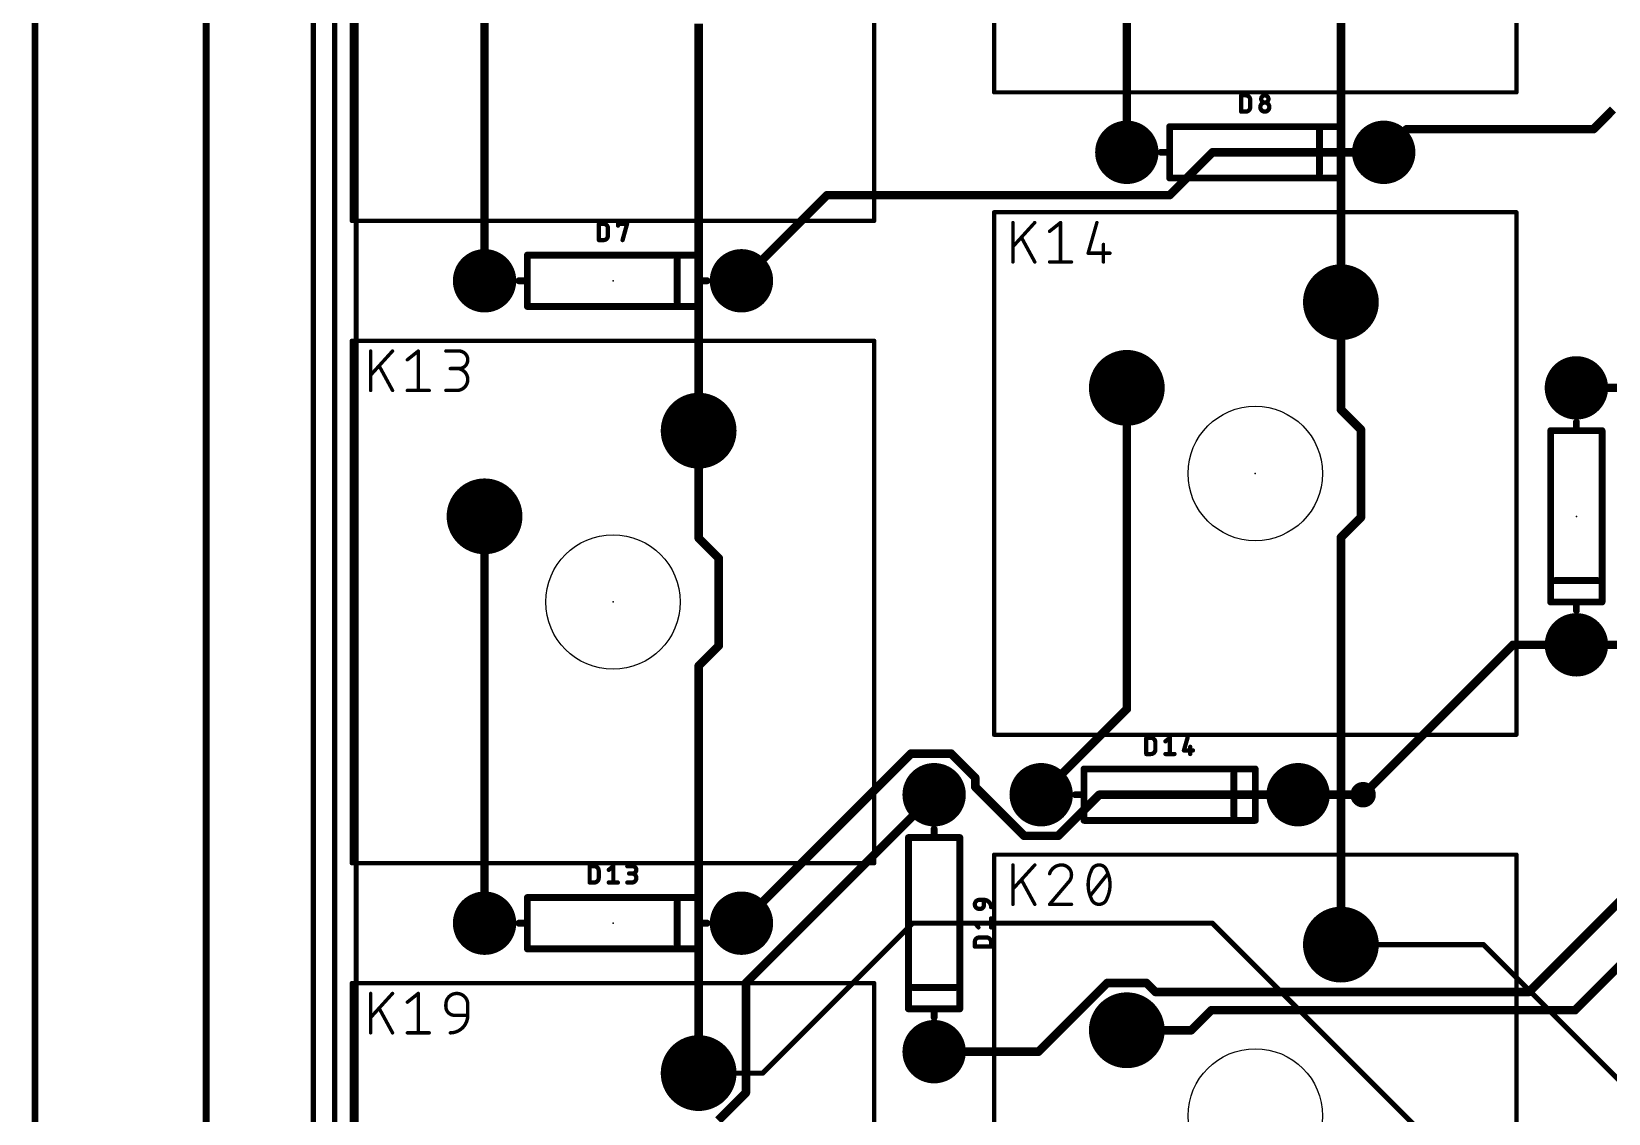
# Model space of a CAD drawing. Extents: x -5 to 151, y -26 to 100.
# Drawn here: x -5.18 to 41.59, y 22.3 to 54.38 of the extents above; entities that cross this region are included whole.
import ezdxf

# ---------------------------------------------------------------- set-up
doc = ezdxf.new("R2010")
doc.units = 0
for name, color, linetype in [('1', 12, 'CONTINUOUS'), ('16', 132, 'CONTINUOUS'), ('17', 110, 'CONTINUOUS'), ('18', 110, 'CONTINUOUS'), ('20', 31, 'CONTINUOUS'), ('21', 253, 'CONTINUOUS'), ('23', 53, 'CONTINUOUS'), ('25', 253, 'CONTINUOUS'), ('51', 253, 'CONTINUOUS')]:
    doc.layers.add(name, color=color, linetype=linetype)

# ---------------------------------------------------------------- blocks, each defined once
blk = doc.blocks.new('ROUNDP')
at = {"const_width": 0.5}
blk.add_lwpolyline([(0, -0.25, 1), (0, 0.25, 1), (0, -0.25)], format="xyb", dxfattribs=at)
blk = doc.blocks.new('ROUNDV')
at = {"const_width": 0.5}
blk.add_lwpolyline([(0, -0.25, 1), (0, 0.25, 1), (0, -0.25)], format="xyb", dxfattribs=at)

msp = doc.modelspace()

# ---------------------------------------------------------------- linework, layer by layer
at = {"layer": '1'}
for points, const_width in [([(0, 94.615), (0, 0)], 0.1524), ([(3.175, 83.82), (3.175, 9.652)], 0.1524), ([(3.81, 83.82), (3.81, 10.16)], 0.1524), ([(4.445, 12.7), (4.445, 83.185)], 0.1524), ([(33.655, 58.4288), (33.655, 46.355)], 0.254), ([(14.605, 54.6188), (14.605, 42.545)], 0.254), ([(33.655, 46.355), (33.655, 43.1713)], 0.254), ([(27.305, 43.815), (27.305, 34.29)], 0.254), ([(40.64, 43.815), (43.815, 43.815)], 0.254), ([(33.655, 43.1713), (34.2519, 42.5744)], 0.254), ([(14.605, 42.545), (14.605, 39.3613)], 0.254), ([(34.2519, 42.5744), (34.2519, 39.9757)], 0.254), ([(8.255, 40.005), (8.255, 27.94)], 0.254), ([(34.2519, 39.9757), (33.655, 39.3788)], 0.254), ([(14.605, 39.3613), (15.2019, 38.7644)], 0.254), ([(33.655, 39.3788), (33.655, 27.305)], 0.254), ([(15.2019, 38.7644), (15.2019, 36.1656)], 0.254), ([(15.2019, 36.1656), (14.605, 35.5688)], 0.254), ([(38.7576, 36.195), (34.3126, 31.75)], 0.254), ([(40.64, 36.195), (38.7576, 36.195)], 0.254), ([(52.0474, 36.195), (40.64, 36.195)], 0.254), ([(14.605, 35.5688), (14.605, 23.495)], 0.254), ([(48.895, 35.56), (39.2367, 25.9017)], 0.254), ([(27.305, 34.29), (24.765, 31.75)], 0.254), ([(49.53, 34.29), (40.6019, 25.3619)], 0.254), ([(20.9042, 32.9692), (15.875, 27.94)], 0.254), ([(22.095, 32.9692), (20.9042, 32.9692)], 0.254), ([(22.8092, 32.255), (22.095, 32.9692)], 0.254), ([(22.8092, 31.9816), (22.8092, 32.255)], 0.254), ([(21.59, 31.75), (16.0084, 26.1684)], 0.254), ([(24.26, 30.5308), (22.8092, 31.9816)], 0.254), ([(26.4892, 31.75), (25.27, 30.5308)], 0.254), ([(32.385, 31.75), (26.4892, 31.75)], 0.254), ([(25.27, 30.5308), (24.26, 30.5308)], 0.254), ([(16.0084, 26.1684), (16.0084, 22.9137)], 0.254), ([(26.7237, 26.1684), (24.6854, 24.13)], 0.254), ([(27.8863, 26.1684), (26.7237, 26.1684)], 0.254), ([(28.153, 25.9017), (27.8863, 26.1684)], 0.254), ([(39.2367, 25.9017), (28.153, 25.9017)], 0.254), ([(29.8157, 25.3619), (29.2188, 24.765)], 0.254), ([(40.6019, 25.3619), (29.8157, 25.3619)], 0.254), ([(29.2188, 24.765), (27.305, 24.765)], 0.254), ([(24.6854, 24.13), (21.59, 24.13)], 0.254), ([(16.0084, 22.9137), (15.1863, 22.0917)], 0.254)]:
    msp.add_lwpolyline(points, dxfattribs=dict(at, const_width=const_width))
at = {"layer": '1', "const_width": 0.127}
for points in [[(33.7185, 46.355, 1), (33.5915, 46.355)], [(33.5915, 46.355, 1), (33.7185, 46.355)], [(27.3685, 43.815, 1), (27.2415, 43.815)], [(40.64, 43.8785, 1), (40.64, 43.7515)], [(33.6999, 43.2162, 1), (33.6101, 43.1263)], [(33.5915, 43.1713, 1), (33.7185, 43.1713)], [(14.6685, 42.545, 1), (14.5415, 42.545)], [(14.5415, 42.545, 1), (14.6685, 42.545)], [(34.3154, 42.5744, 1), (34.1884, 42.5744)], [(34.207, 42.5294, 1), (34.2968, 42.6193)], [(8.3185, 40.005, 1), (8.1915, 40.005)], [(34.1884, 39.9757, 1), (34.3154, 39.9757)], [(34.2968, 39.9307, 1), (34.207, 40.0206)], [(14.6499, 39.4062, 1), (14.5601, 39.3163)], [(14.5415, 39.3613, 1), (14.6685, 39.3613)], [(33.7185, 39.3788, 1), (33.5915, 39.3788)], [(33.6101, 39.4237, 1), (33.6999, 39.3338)], [(15.2654, 38.7644, 1), (15.1384, 38.7644)], [(15.157, 38.7194, 1), (15.2468, 38.8093)], [(15.1384, 36.1656, 1), (15.2654, 36.1656)], [(15.2468, 36.1207, 1), (15.157, 36.2106)], [(38.7576, 36.2585, 1), (38.7576, 36.1315)], [(38.8025, 36.1501, 1), (38.7127, 36.2399)], [(40.64, 36.2585, 1), (40.64, 36.1315)], [(40.64, 36.1315, 1), (40.64, 36.2585)], [(14.6685, 35.5688, 1), (14.5415, 35.5688)], [(14.5601, 35.6137, 1), (14.6499, 35.5238)], [(27.2415, 34.29, 1), (27.3685, 34.29)], [(27.3499, 34.2451, 1), (27.2601, 34.3349)], [(20.9042, 33.0327, 1), (20.9042, 32.9057)], [(20.9491, 32.9243, 1), (20.8593, 33.0141)], [(22.1399, 33.0141, 1), (22.0501, 32.9243)], [(22.095, 32.9057, 1), (22.095, 33.0327)], [(22.8727, 32.255, 1), (22.7457, 32.255)], [(22.7643, 32.2101, 1), (22.8541, 32.2999)], [(21.6349, 31.7051, 1), (21.5451, 31.7949)], [(22.8541, 32.0265, 1), (22.7643, 31.9367)], [(22.7457, 31.9816, 1), (22.8727, 31.9816)], [(24.7201, 31.7949, 1), (24.8099, 31.7051)], [(26.4892, 31.8135, 1), (26.4892, 31.6865)], [(26.5341, 31.7051, 1), (26.4443, 31.7949)], [(32.385, 31.6865, 1), (32.385, 31.8135)], [(34.2677, 31.7949, 1), (34.3575, 31.7051)], [(24.26, 30.5943, 1), (24.26, 30.4673)], [(24.2151, 30.4859, 1), (24.3049, 30.5757)], [(25.2251, 30.5757, 1), (25.3149, 30.4859)], [(25.27, 30.4673, 1), (25.27, 30.5943)], [(8.1915, 27.94, 1), (8.3185, 27.94)], [(15.8301, 27.9849, 1), (15.9199, 27.8951)], [(33.5915, 27.305, 1), (33.7185, 27.305)], [(15.9634, 26.2133, 1), (16.0533, 26.1234)], [(16.0719, 26.1684, 1), (15.9449, 26.1684)], [(26.7237, 26.2319, 1), (26.7237, 26.1048)], [(26.7686, 26.1234, 1), (26.6788, 26.2133)], [(27.9312, 26.2133, 1), (27.8414, 26.1234)], [(27.8863, 26.1048, 1), (27.8863, 26.2319)], [(28.153, 25.9652, 1), (28.153, 25.8381)], [(28.1081, 25.8567, 1), (28.1979, 25.9466)], [(39.1917, 25.9466, 1), (39.2816, 25.8567)], [(39.2367, 25.8381, 1), (39.2367, 25.9652)], [(29.8157, 25.4254, 1), (29.8157, 25.2984)], [(29.8606, 25.317, 1), (29.7707, 25.4068)], [(40.557, 25.4068, 1), (40.6468, 25.317)], [(40.6019, 25.2984, 1), (40.6019, 25.4254)], [(27.305, 24.8285, 1), (27.305, 24.7015)], [(29.1738, 24.8099, 1), (29.2637, 24.7201)], [(29.2188, 24.7015, 1), (29.2188, 24.8285)], [(21.59, 24.1935, 1), (21.59, 24.0665)], [(24.6405, 24.1749, 1), (24.7303, 24.0851)], [(24.6854, 24.0665, 1), (24.6854, 24.1935)], [(14.5415, 23.495, 1), (14.6685, 23.495)], [(15.9449, 22.9137, 1), (16.0719, 22.9137)], [(16.0533, 22.8688, 1), (15.9634, 22.9586)]]:
    msp.add_lwpolyline(points, format="xyb", dxfattribs=at)
at = {"layer": '16'}
for points, const_width in [([(0, 94.615), (0, 4.572)], 0.1524), ([(27.305, 62.865), (27.305, 50.8)], 0.254), ([(8.255, 59.055), (8.255, 46.99)], 0.254), ([(41.145, 51.4858), (41.7292, 52.07)], 0.254), ([(34.925, 50.8), (35.6108, 51.4858)], 0.254), ([(35.6108, 51.4858), (41.145, 51.4858)], 0.254), ([(28.575, 49.53), (29.845, 50.8)], 0.254), ([(29.845, 50.8), (34.925, 50.8)], 0.254), ([(15.875, 46.99), (18.415, 49.53)], 0.254), ([(18.415, 49.53), (28.575, 49.53)], 0.254), ([(34.3126, 31.75), (32.385, 31.75)], 0.254), ([(16.51, 23.495), (20.955, 27.94)], 0.1524), ([(20.955, 27.94), (29.845, 27.94)], 0.1524), ([(29.845, 27.94), (38.1, 19.685)], 0.1524), ([(33.655, 27.305), (37.885, 27.305)], 0.1524), ([(37.885, 27.305), (44.235, 20.955)], 0.1524), ([(14.605, 23.495), (16.51, 23.495)], 0.1524)]:
    msp.add_lwpolyline(points, dxfattribs=dict(at, const_width=const_width))
for points, const_width in [([(35.6108, 51.5493, 1), (35.6108, 51.4223)], 0.127), ([(35.6557, 51.4409, 1), (35.5659, 51.5307)], 0.127), ([(41.1001, 51.5307, 1), (41.1899, 51.4409)], 0.127), ([(41.145, 51.4223, 1), (41.145, 51.5493)], 0.127), ([(27.2415, 50.8, 1), (27.3685, 50.8)], 0.127), ([(29.845, 50.8635, 1), (29.845, 50.7365)], 0.127), ([(29.8899, 50.7551, 1), (29.8001, 50.8449)], 0.127), ([(34.8801, 50.8449, 1), (34.9699, 50.7551)], 0.127), ([(34.925, 50.7365, 1), (34.925, 50.8635)], 0.127), ([(18.415, 49.5935, 1), (18.415, 49.4665)], 0.127), ([(18.4599, 49.4851, 1), (18.3701, 49.5749)], 0.127), ([(28.5301, 49.5749, 1), (28.6199, 49.4851)], 0.127), ([(28.575, 49.4665, 1), (28.575, 49.5935)], 0.127), ([(8.1915, 46.99, 1), (8.3185, 46.99)], 0.127), ([(15.8301, 47.0349, 1), (15.9199, 46.9451)], 0.127), ([(32.385, 31.8135, 1), (32.385, 31.6865)], 0.127), ([(34.3126, 31.6865, 1), (34.3126, 31.8135)], 0.127), ([(20.955, 27.9781, 1), (20.955, 27.9019)], 0.0762), ([(20.9819, 27.9131, 1), (20.9281, 27.9669)], 0.0762), ([(29.8719, 27.9669, 1), (29.8181, 27.9131)], 0.0762), ([(29.845, 27.9019, 1), (29.845, 27.9781)], 0.0762), ([(33.655, 27.3431, 1), (33.655, 27.2669)], 0.0762), ([(37.9119, 27.3319, 1), (37.8581, 27.2781)], 0.0762), ([(37.885, 27.2669, 1), (37.885, 27.3431)], 0.0762), ([(14.605, 23.5331, 1), (14.605, 23.4569)], 0.0762), ([(16.4831, 23.5219, 1), (16.5369, 23.4681)], 0.0762), ([(16.51, 23.4569, 1), (16.51, 23.5331)], 0.0762)]:
    msp.add_lwpolyline(points, format="xyb", dxfattribs=dict(at, const_width=const_width))
at = {"layer": '20', "const_width": 0.2032}
msp.add_lwpolyline([(-5.08, -26.035), (-5.08, 100.33)], dxfattribs=at)
at = {"layer": '20'}
for centre in [(31.115, 41.275), (12.065, 37.465), (31.115, 22.225)]:
    msp.add_circle(centre, 1.9939, dxfattribs=at)
at = {"layer": '21', "const_width": 0.2032}
for points in [[(0, 0), (0, 94.615)], [(28.575, 51.562), (33.655, 51.562)], [(28.575, 50.8), (28.575, 51.562)], [(33.02, 51.435), (33.02, 50.165)], [(33.655, 51.562), (33.655, 50.8)], [(28.575, 50.8), (28.321, 50.8)], [(28.575, 50.038), (28.575, 50.8)], [(33.655, 50.8), (33.655, 50.038)], [(33.655, 50.8), (33.909, 50.8)], [(33.655, 50.038), (28.575, 50.038)], [(9.525, 47.752), (14.605, 47.752)], [(9.525, 46.99), (9.525, 47.752)], [(13.97, 47.625), (13.97, 46.355)], [(14.605, 47.752), (14.605, 46.99)], [(9.525, 46.99), (9.271, 46.99)], [(9.525, 46.228), (9.525, 46.99)], [(14.605, 46.99), (14.605, 46.228)], [(14.605, 46.99), (14.859, 46.99)], [(14.605, 46.228), (9.525, 46.228)], [(39.878, 37.465), (39.878, 42.545)], [(39.878, 42.545), (40.64, 42.545)], [(40.64, 42.545), (40.64, 42.799)], [(40.64, 42.545), (41.402, 42.545)], [(41.402, 42.545), (41.402, 37.465)], [(41.275, 38.1), (40.005, 38.1)], [(40.64, 37.465), (39.878, 37.465)], [(41.402, 37.465), (40.64, 37.465)], [(40.64, 37.465), (40.64, 37.211)], [(26.035, 32.512), (31.115, 32.512)], [(26.035, 31.75), (26.035, 32.512)], [(30.48, 32.385), (30.48, 31.115)], [(31.115, 32.512), (31.115, 31.75)], [(26.035, 31.75), (25.781, 31.75)], [(26.035, 30.988), (26.035, 31.75)], [(31.115, 31.75), (31.115, 30.988)], [(31.115, 31.75), (31.369, 31.75)], [(31.115, 30.988), (26.035, 30.988)], [(20.828, 25.4), (20.828, 30.48)], [(20.828, 30.48), (21.59, 30.48)], [(21.59, 30.48), (21.59, 30.734)], [(21.59, 30.48), (22.352, 30.48)], [(22.352, 30.48), (22.352, 25.4)], [(9.525, 28.702), (14.605, 28.702)], [(9.525, 27.94), (9.525, 28.702)], [(13.97, 28.575), (13.97, 27.305)], [(14.605, 28.702), (14.605, 27.94)], [(9.525, 27.94), (9.271, 27.94)], [(9.525, 27.178), (9.525, 27.94)], [(14.605, 27.94), (14.605, 27.178)], [(14.605, 27.94), (14.859, 27.94)], [(14.605, 27.178), (9.525, 27.178)], [(22.225, 26.035), (20.955, 26.035)], [(21.59, 25.4), (20.828, 25.4)], [(22.352, 25.4), (21.59, 25.4)], [(21.59, 25.4), (21.59, 25.146)]]:
    msp.add_lwpolyline(points, dxfattribs=at)
at = {"layer": '21', "const_width": 0.1016}
for points in [[(28.575, 51.6128, 1), (28.575, 51.5112)], [(28.6258, 51.562, 1), (28.5242, 51.562)], [(33.0708, 51.435, 1), (32.9692, 51.435)], [(33.7058, 51.562, 1), (33.6042, 51.562)], [(33.655, 51.5112, 1), (33.655, 51.6128)], [(28.321, 50.8508, 1), (28.321, 50.7492)], [(28.6258, 50.8, 1), (28.5242, 50.8)], [(28.5242, 50.8, 1), (28.6258, 50.8)], [(28.575, 50.7492, 1), (28.575, 50.8508)], [(33.7058, 50.8, 1), (33.6042, 50.8)], [(33.655, 50.8508, 1), (33.655, 50.7492)], [(33.6042, 50.8, 1), (33.7058, 50.8)], [(33.909, 50.7492, 1), (33.909, 50.8508)], [(28.575, 50.0888, 1), (28.575, 49.9872)], [(28.5242, 50.038, 1), (28.6258, 50.038)], [(32.9692, 50.165, 1), (33.0708, 50.165)], [(33.6042, 50.038, 1), (33.7058, 50.038)], [(33.655, 49.9872, 1), (33.655, 50.0888)], [(9.525, 47.8028, 1), (9.525, 47.7012)], [(9.5758, 47.752, 1), (9.4742, 47.752)], [(14.0208, 47.625, 1), (13.9192, 47.625)], [(14.6558, 47.752, 1), (14.5542, 47.752)], [(14.605, 47.7012, 1), (14.605, 47.8028)], [(9.271, 47.0408, 1), (9.271, 46.9392)], [(9.5758, 46.99, 1), (9.4742, 46.99)], [(9.4742, 46.99, 1), (9.5758, 46.99)], [(9.525, 46.9392, 1), (9.525, 47.0408)], [(14.6558, 46.99, 1), (14.5542, 46.99)], [(14.605, 47.0408, 1), (14.605, 46.9392)], [(14.5542, 46.99, 1), (14.6558, 46.99)], [(14.859, 46.9392, 1), (14.859, 47.0408)], [(9.525, 46.2788, 1), (9.525, 46.1772)], [(13.9192, 46.355, 1), (14.0208, 46.355)], [(14.605, 46.1772, 1), (14.605, 46.2788)], [(9.4742, 46.228, 1), (9.5758, 46.228)], [(14.5542, 46.228, 1), (14.6558, 46.228)], [(39.9288, 42.545, 1), (39.8272, 42.545)], [(39.878, 42.5958, 1), (39.878, 42.4942)], [(40.6908, 42.799, 1), (40.5892, 42.799)], [(40.64, 42.5958, 1), (40.64, 42.4942)], [(40.5892, 42.545, 1), (40.6908, 42.545)], [(40.64, 42.4942, 1), (40.64, 42.5958)], [(41.4528, 42.545, 1), (41.3512, 42.545)], [(41.402, 42.4942, 1), (41.402, 42.5958)], [(40.005, 38.1508, 1), (40.005, 38.0492)], [(41.275, 38.0492, 1), (41.275, 38.1508)], [(39.878, 37.5158, 1), (39.878, 37.4142)], [(39.8272, 37.465, 1), (39.9288, 37.465)], [(40.64, 37.5158, 1), (40.64, 37.4142)], [(40.6908, 37.465, 1), (40.5892, 37.465)], [(40.64, 37.4142, 1), (40.64, 37.5158)], [(41.3512, 37.465, 1), (41.4528, 37.465)], [(41.402, 37.4142, 1), (41.402, 37.5158)], [(40.5892, 37.211, 1), (40.6908, 37.211)], [(26.035, 32.5628, 1), (26.035, 32.4612)], [(26.0858, 32.512, 1), (25.9842, 32.512)], [(30.5308, 32.385, 1), (30.4292, 32.385)], [(31.1658, 32.512, 1), (31.0642, 32.512)], [(31.115, 32.4612, 1), (31.115, 32.5628)], [(25.781, 31.8008, 1), (25.781, 31.6992)], [(26.0858, 31.75, 1), (25.9842, 31.75)], [(26.035, 31.6992, 1), (26.035, 31.8008)], [(31.1658, 31.75, 1), (31.0642, 31.75)], [(31.115, 31.8008, 1), (31.115, 31.6992)], [(31.369, 31.6992, 1), (31.369, 31.8008)], [(25.9842, 31.75, 1), (26.0858, 31.75)], [(31.0642, 31.75, 1), (31.1658, 31.75)], [(26.035, 31.0388, 1), (26.035, 30.9372)], [(25.9842, 30.988, 1), (26.0858, 30.988)], [(30.4292, 31.115, 1), (30.5308, 31.115)], [(31.0642, 30.988, 1), (31.1658, 30.988)], [(31.115, 30.9372, 1), (31.115, 31.0388)], [(20.8788, 30.48, 1), (20.7772, 30.48)], [(20.828, 30.5308, 1), (20.828, 30.4292)], [(21.6408, 30.734, 1), (21.5392, 30.734)], [(21.59, 30.5308, 1), (21.59, 30.4292)], [(21.5392, 30.48, 1), (21.6408, 30.48)], [(21.59, 30.4292, 1), (21.59, 30.5308)], [(22.4028, 30.48, 1), (22.3012, 30.48)], [(22.352, 30.4292, 1), (22.352, 30.5308)], [(9.525, 28.7528, 1), (9.525, 28.6512)], [(9.5758, 28.702, 1), (9.4742, 28.702)], [(14.0208, 28.575, 1), (13.9192, 28.575)], [(14.6558, 28.702, 1), (14.5542, 28.702)], [(14.605, 28.6512, 1), (14.605, 28.7528)], [(9.271, 27.9908, 1), (9.271, 27.8892)], [(9.5758, 27.94, 1), (9.4742, 27.94)], [(9.4742, 27.94, 1), (9.5758, 27.94)], [(9.525, 27.8892, 1), (9.525, 27.9908)], [(14.6558, 27.94, 1), (14.5542, 27.94)], [(14.605, 27.9908, 1), (14.605, 27.8892)], [(14.5542, 27.94, 1), (14.6558, 27.94)], [(14.859, 27.8892, 1), (14.859, 27.9908)], [(9.525, 27.2288, 1), (9.525, 27.1272)], [(9.4742, 27.178, 1), (9.5758, 27.178)], [(13.9192, 27.305, 1), (14.0208, 27.305)], [(14.5542, 27.178, 1), (14.6558, 27.178)], [(14.605, 27.1272, 1), (14.605, 27.2288)], [(20.955, 26.0858, 1), (20.955, 25.9842)], [(22.225, 25.9842, 1), (22.225, 26.0858)], [(20.828, 25.4508, 1), (20.828, 25.3492)], [(20.7772, 25.4, 1), (20.8788, 25.4)], [(21.59, 25.4508, 1), (21.59, 25.3492)], [(21.6408, 25.4, 1), (21.5392, 25.4)], [(21.59, 25.3492, 1), (21.59, 25.4508)], [(22.3012, 25.4, 1), (22.4028, 25.4)], [(22.352, 25.3492, 1), (22.352, 25.4508)], [(21.5392, 25.146, 1), (21.6408, 25.146)]]:
    msp.add_lwpolyline(points, format="xyb", dxfattribs=at)
at = {"layer": '23'}
for p in [(31.115, 50.8), (12.065, 46.99), (31.115, 41.275), (40.64, 40.005), (12.065, 37.465), (28.575, 31.75), (12.065, 27.94), (21.59, 27.94)]:
    msp.add_point(p, dxfattribs=at)
at = {"layer": '25'}
for points, const_width in [([(30.6975, 52.0065), (30.6975, 52.4891)], 0.127), ([(30.6975, 52.4891), (30.8315, 52.4891)], 0.127), ([(30.9656, 52.355), (30.9656, 52.1406)], 0.127), ([(30.8315, 52.0065), (30.6975, 52.0065)], 0.127), ([(11.6475, 48.1965), (11.6475, 48.6791)], 0.127), ([(11.6475, 48.6791), (11.7815, 48.6791)], 0.127), ([(12.2144, 48.6255), (12.2144, 48.6791)], 0.127), ([(12.2144, 48.6791), (12.4825, 48.6791)], 0.127), ([(12.4825, 48.6791), (12.3485, 48.1965)], 0.127), ([(23.9268, 47.5488), (23.9268, 48.7172)], 0.1016), ([(24.5759, 48.7172), (23.9268, 48.0032)], 0.1016), ([(25.0148, 48.4576), (25.3393, 48.7172)], 0.1016), ([(25.3393, 48.7172), (25.3393, 47.5488)], 0.1016), ([(26.4174, 48.7172), (26.1578, 47.8084)], 0.1016), ([(11.7815, 48.1965), (11.6475, 48.1965)], 0.127), ([(11.9156, 48.545), (11.9156, 48.3306)], 0.127), ([(24.5759, 47.5488), (24.1864, 48.2628)], 0.1016), ([(26.1578, 47.8084), (26.8069, 47.8084)], 0.1016), ([(26.6121, 48.0681), (26.6121, 47.5488)], 0.1016), ([(25.0148, 47.5488), (25.6639, 47.5488)], 0.1016), ([(4.8768, 43.7388), (4.8768, 44.9072)], 0.1016), ([(5.5259, 44.9072), (4.8768, 44.1932)], 0.1016), ([(5.9648, 44.6476), (6.2893, 44.9072)], 0.1016), ([(6.2893, 44.9072), (6.2893, 43.7388)], 0.1016), ([(7.1078, 44.9072), (7.4972, 44.9072)], 0.1016), ([(5.5259, 43.7388), (5.1364, 44.4528)], 0.1016), ([(7.4972, 44.3879), (7.2376, 44.3879)], 0.1016), ([(5.9648, 43.7388), (6.6139, 43.7388)], 0.1016), ([(7.1078, 43.7388), (7.4323, 43.7388)], 0.1016), ([(27.8832, 32.9565), (27.8832, 33.4391)], 0.127), ([(27.8832, 33.4391), (28.0172, 33.4391)], 0.127), ([(28.1513, 33.305), (28.1513, 33.0906)], 0.127), ([(28.4501, 33.3319), (28.5841, 33.4391)], 0.127), ([(28.5841, 33.4391), (28.5841, 32.9565)], 0.127), ([(29.106, 33.4391), (28.9987, 33.0637)], 0.127), ([(29.1864, 33.171), (29.1864, 32.9565)], 0.127), ([(28.0172, 32.9565), (27.8832, 32.9565)], 0.127), ([(28.4501, 32.9565), (28.7182, 32.9565)], 0.127), ([(28.9987, 33.0637), (29.2668, 33.0637)], 0.127), ([(11.3732, 29.1465), (11.3732, 29.6291)], 0.127), ([(11.3732, 29.6291), (11.5072, 29.6291)], 0.127), ([(11.6413, 29.495), (11.6413, 29.2806)], 0.127), ([(11.9401, 29.5219), (12.0741, 29.6291)], 0.127), ([(12.0741, 29.6291), (12.0741, 29.1465)], 0.127), ([(12.4887, 29.6291), (12.6496, 29.6291)], 0.127), ([(12.6496, 29.4146), (12.5423, 29.4146)], 0.127), ([(23.9268, 28.4988), (23.9268, 29.6672)], 0.1016), ([(24.5759, 29.6672), (23.9268, 28.9532)], 0.1016), ([(11.5072, 29.1465), (11.3732, 29.1465)], 0.127), ([(11.9401, 29.1465), (12.2082, 29.1465)], 0.127), ([(12.4887, 29.1465), (12.6228, 29.1465)], 0.127), ([(24.5759, 28.4988), (24.1864, 29.2128)], 0.1016), ([(25.5665, 29.1479), (25.0148, 28.4988)], 0.1016), ([(26.2227, 28.7584), (26.742, 29.4076)], 0.1016), ([(22.9306, 28.6318), (23.0646, 28.6318)], 0.127), ([(23.0646, 28.6318), (23.0646, 28.471)], 0.127), ([(25.0148, 28.4988), (25.6639, 28.4988)], 0.1016), ([(22.9574, 28.3637), (22.9306, 28.3637)], 0.127), ([(23.2791, 27.8151), (23.2791, 28.0832)], 0.127), ([(22.9037, 27.8151), (22.7965, 27.9491)], 0.127), ([(22.7965, 27.9491), (23.2791, 27.9491)], 0.127), ([(22.7965, 27.2482), (22.7965, 27.3822)], 0.127), ([(23.2791, 27.2482), (22.7965, 27.2482)], 0.127), ([(22.9306, 27.5163), (23.145, 27.5163)], 0.127), ([(23.2791, 27.3822), (23.2791, 27.2482)], 0.127), ([(4.8768, 24.6888), (4.8768, 25.8572)], 0.1016), ([(5.5259, 25.8572), (4.8768, 25.1432)], 0.1016), ([(5.9648, 25.5976), (6.2893, 25.8572)], 0.1016), ([(6.2893, 25.8572), (6.2893, 24.6888)], 0.1016), ([(5.5259, 24.6888), (5.1364, 25.4028)], 0.1016), ([(7.1078, 25.4677), (7.1078, 25.5326)], 0.1016), ([(7.7569, 25.2081), (7.3674, 25.2081)], 0.1016), ([(7.7569, 25.5326), (7.7569, 25.2081)], 0.1016), ([(5.9648, 24.6888), (6.6139, 24.6888)], 0.1016)]:
    msp.add_lwpolyline(points, dxfattribs=dict(at, const_width=const_width))
for points, const_width in [([(30.7292, 52.4891, 1), (30.6657, 52.4891)], 0.0635), ([(30.6975, 52.5209, 1), (30.6975, 52.4573)], 0.0635), ([(30.8315, 52.5209, 1), (30.8315, 52.4573)], 0.0635), ([(30.9656, 52.355, 0.4142), (30.8315, 52.4891)], 0.127), ([(30.8315, 52.4573, 1), (30.8315, 52.5209)], 0.0635), ([(30.9973, 52.355, 1), (30.9338, 52.355)], 0.0635), ([(30.9338, 52.355, 1), (30.9973, 52.355)], 0.0635), ([(31.5057, 52.3819, 1), (31.2912, 52.3819)], 0.127), ([(31.2912, 52.3819, 1), (31.5057, 52.3819)], 0.127), ([(31.323, 52.3819, 1), (31.2595, 52.3819)], 0.0635), ([(31.2595, 52.3819, 1), (31.323, 52.3819)], 0.0635), ([(31.5375, 52.3819, 1), (31.474, 52.3819)], 0.0635), ([(31.474, 52.3819, 1), (31.5375, 52.3819)], 0.0635), ([(30.6975, 52.0383, 1), (30.6975, 51.9748)], 0.0635), ([(30.6657, 52.0065, 1), (30.7292, 52.0065)], 0.0635), ([(30.8315, 52.0065, 0.4142), (30.9656, 52.1406)], 0.127), ([(30.8315, 52.0382, 1), (30.8315, 51.9748)], 0.0635), ([(30.8315, 51.9748, 1), (30.8315, 52.0383)], 0.0635), ([(30.9973, 52.1406, 1), (30.9338, 52.1406)], 0.0635), ([(30.9338, 52.1406, 1), (30.9973, 52.1406)], 0.0635), ([(31.5325, 52.1406, 1), (31.2644, 52.1406)], 0.127), ([(31.2644, 52.1406, 1), (31.5325, 52.1406)], 0.127), ([(31.2962, 52.1406, 1), (31.2327, 52.1406)], 0.0635), ([(31.2327, 52.1406, 1), (31.2962, 52.1406)], 0.0635), ([(31.5643, 52.1406, 1), (31.5008, 52.1406)], 0.0635), ([(31.5008, 52.1406, 1), (31.5643, 52.1406)], 0.0635), ([(11.6792, 48.6791, 1), (11.6157, 48.6791)], 0.0635), ([(11.6475, 48.7109, 1), (11.6475, 48.6474)], 0.0635), ([(11.7815, 48.7109, 1), (11.7815, 48.6474)], 0.0635), ([(11.9156, 48.545, 0.4142), (11.7815, 48.6791)], 0.127), ([(11.7815, 48.6474, 1), (11.7815, 48.7109)], 0.0635), ([(12.2144, 48.7109, 1), (12.2144, 48.6474)], 0.0635), ([(12.2462, 48.6791, 1), (12.1827, 48.6791)], 0.0635), ([(12.1827, 48.6255, 1), (12.2462, 48.6255)], 0.0635), ([(12.5131, 48.6706, 1), (12.4519, 48.6876)], 0.0635), ([(12.4825, 48.6474, 1), (12.4825, 48.7109)], 0.0635), ([(23.9522, 48.7172, 1), (23.9014, 48.7172)], 0.0508), ([(24.5947, 48.7001, 1), (24.5571, 48.7343)], 0.0508), ([(25.3647, 48.7172, 1), (25.3139, 48.7172)], 0.0508), ([(25.3552, 48.6974, 1), (25.3234, 48.737)], 0.0508), ([(26.4418, 48.7102, 1), (26.393, 48.7242)], 0.0508), ([(11.6157, 48.1965, 1), (11.6792, 48.1965)], 0.0635), ([(11.6475, 48.2283, 1), (11.6475, 48.1647)], 0.0635), ([(11.7815, 48.1965, 0.4142), (11.9156, 48.3306)], 0.127), ([(11.7815, 48.2282, 1), (11.7815, 48.1648)], 0.0635), ([(11.7815, 48.1647, 1), (11.7815, 48.2283)], 0.0635), ([(11.9473, 48.545, 1), (11.8838, 48.545)], 0.0635), ([(11.8838, 48.545, 1), (11.9473, 48.545)], 0.0635), ([(11.9473, 48.3306, 1), (11.8838, 48.3306)], 0.0635), ([(11.8838, 48.3306, 1), (11.9473, 48.3306)], 0.0635), ([(12.3179, 48.205, 1), (12.3791, 48.188)], 0.0635), ([(24.2087, 48.275, 1), (24.1641, 48.2507)], 0.0508), ([(24.9989, 48.4774, 1), (25.0306, 48.4377)], 0.0508), ([(23.908, 48.0203, 1), (23.9456, 47.9861)], 0.0508), ([(26.1333, 47.8154, 1), (26.1822, 47.8015)], 0.0508), ([(26.1578, 47.8338, 1), (26.1578, 47.783)], 0.0508), ([(26.6375, 48.0681, 1), (26.5867, 48.0681)], 0.0508), ([(26.8069, 47.783, 1), (26.8069, 47.8338)], 0.0508), ([(23.9014, 47.5488, 1), (23.9522, 47.5488)], 0.0508), ([(24.5536, 47.5366, 1), (24.5982, 47.561)], 0.0508), ([(25.0148, 47.5742, 1), (25.0148, 47.5234)], 0.0508), ([(25.3139, 47.5488, 1), (25.3647, 47.5488)], 0.0508), ([(25.6639, 47.5234, 1), (25.6639, 47.5742)], 0.0508), ([(26.5867, 47.5488, 1), (26.6375, 47.5488)], 0.0508), ([(4.9022, 44.9072, 1), (4.8514, 44.9072)], 0.0508), ([(5.5447, 44.8901, 1), (5.5071, 44.9243)], 0.0508), ([(6.3147, 44.9072, 1), (6.2639, 44.9072)], 0.0508), ([(6.3052, 44.8874, 1), (6.2734, 44.927)], 0.0508), ([(7.1078, 44.9326, 1), (7.1078, 44.8818)], 0.0508), ([(7.4972, 44.3879, 1), (7.4972, 44.9072)], 0.1016), ([(7.4972, 44.9326, 1), (7.4972, 44.8818)], 0.0508), ([(7.4972, 44.8818, 1), (7.4972, 44.9326)], 0.0508), ([(5.1587, 44.465, 1), (5.1141, 44.4407)], 0.0508), ([(5.9489, 44.6674, 1), (5.9806, 44.6277)], 0.0508), ([(7.2376, 44.4133, 1), (7.2376, 44.3625)], 0.0508), ([(7.4323, 43.7388, 1), (7.4323, 44.3879)], 0.1016), ([(7.4323, 44.4133, 1), (7.4323, 44.3625)], 0.0508), ([(7.4972, 44.4133, 1), (7.4972, 44.3625)], 0.0508), ([(7.4972, 44.3625, 1), (7.4972, 44.4133)], 0.0508), ([(4.858, 44.2103, 1), (4.8956, 44.1761)], 0.0508), ([(4.8514, 43.7388, 1), (4.9022, 43.7388)], 0.0508), ([(5.5036, 43.7266, 1), (5.5482, 43.751)], 0.0508), ([(5.9648, 43.7642, 1), (5.9648, 43.7134)], 0.0508), ([(6.2639, 43.7388, 1), (6.3147, 43.7388)], 0.0508), ([(6.6139, 43.7134, 1), (6.6139, 43.7642)], 0.0508), ([(7.1078, 43.7642, 1), (7.1078, 43.7134)], 0.0508), ([(7.4323, 43.7642, 1), (7.4323, 43.7134)], 0.0508), ([(7.4323, 43.7134, 1), (7.4323, 43.7642)], 0.0508), ([(27.8832, 33.4709, 1), (27.8832, 33.4074)], 0.0635), ([(27.9149, 33.4391, 1), (27.8514, 33.4391)], 0.0635), ([(28.0172, 33.4709, 1), (28.0172, 33.4074)], 0.0635), ([(28.1513, 33.305, 0.4142), (28.0172, 33.4391)], 0.127), ([(28.0172, 33.4074, 1), (28.0172, 33.4709)], 0.0635), ([(28.183, 33.305, 1), (28.1195, 33.305)], 0.0635), ([(28.1195, 33.305, 1), (28.183, 33.305)], 0.0635), ([(28.4303, 33.3566, 1), (28.4699, 33.3071)], 0.0635), ([(28.6159, 33.4391, 1), (28.5524, 33.4391)], 0.0635), ([(28.604, 33.4143, 1), (28.5643, 33.4639)], 0.0635), ([(29.1365, 33.4304, 1), (29.0754, 33.4478)], 0.0635), ([(29.2182, 33.171, 1), (29.1547, 33.171)], 0.0635), ([(27.8832, 32.9883, 1), (27.8832, 32.9247)], 0.0635), ([(27.8514, 32.9565, 1), (27.9149, 32.9565)], 0.0635), ([(28.0172, 32.9565, 0.4142), (28.1513, 33.0906)], 0.127), ([(28.0172, 32.9882, 1), (28.0172, 32.9248)], 0.0635), ([(28.0172, 32.9247, 1), (28.0172, 32.9883)], 0.0635), ([(28.183, 33.0906, 1), (28.1195, 33.0906)], 0.0635), ([(28.1195, 33.0906, 1), (28.183, 33.0906)], 0.0635), ([(28.4501, 32.9883, 1), (28.4501, 32.9247)], 0.0635), ([(28.5524, 32.9565, 1), (28.6159, 32.9565)], 0.0635), ([(28.7182, 32.9247, 1), (28.7182, 32.9883)], 0.0635), ([(28.9987, 33.0955, 1), (28.9987, 33.032)], 0.0635), ([(28.9682, 33.0725, 1), (29.0293, 33.055)], 0.0635), ([(29.1547, 32.9565, 1), (29.2182, 32.9565)], 0.0635), ([(29.2668, 33.032, 1), (29.2668, 33.0955)], 0.0635), ([(11.4049, 29.6291, 1), (11.3414, 29.6291)], 0.0635), ([(11.3732, 29.6608, 1), (11.3732, 29.5974)], 0.0635), ([(11.6413, 29.495, 0.4142), (11.5072, 29.6291)], 0.127), ([(11.5072, 29.6608, 1), (11.5072, 29.5974)], 0.0635), ([(11.5072, 29.5974, 1), (11.5072, 29.6608)], 0.0635), ([(11.673, 29.495, 1), (11.6095, 29.495)], 0.0635), ([(11.6095, 29.495, 1), (11.673, 29.495)], 0.0635), ([(11.9203, 29.5466, 1), (11.9599, 29.4971)], 0.0635), ([(12.1059, 29.6291, 1), (12.0424, 29.6291)], 0.0635), ([(12.094, 29.6043, 1), (12.0543, 29.6539)], 0.0635), ([(12.4887, 29.6608, 1), (12.4887, 29.5974)], 0.0635), ([(12.5423, 29.4464, 1), (12.5423, 29.3829)], 0.0635), ([(12.6228, 29.4464, 1), (12.6228, 29.3829)], 0.0635), ([(12.6228, 29.1465, 1), (12.6228, 29.4146)], 0.127), ([(12.6496, 29.4146, 1), (12.6496, 29.6291)], 0.127), ([(12.6496, 29.6608, 1), (12.6496, 29.5974)], 0.0635), ([(12.6496, 29.4464, 1), (12.6496, 29.3829)], 0.0635), ([(12.6496, 29.5974, 1), (12.6496, 29.6608)], 0.0635), ([(12.6496, 29.3829, 1), (12.6496, 29.4464)], 0.0635), ([(23.9522, 29.6672, 1), (23.9014, 29.6672)], 0.0508), ([(24.5947, 29.6501, 1), (24.5571, 29.6843)], 0.0508), ([(25.3718, 29.6672, 0.3252), (25.0148, 29.4076)], 0.1016), ([(25.6639, 29.3751, 0.4142), (25.3718, 29.6672)], 0.1016), ([(25.3718, 29.6926, 1), (25.3718, 29.6418)], 0.0508), ([(25.3718, 29.6418, 1), (25.3718, 29.6926)], 0.0508), ([(26.2551, 29.5049, 0.1139), (26.1578, 29.083)], 0.1016), ([(26.4823, 29.6672, 0.3205), (26.2551, 29.5049)], 0.1016), ([(26.2311, 29.5132, 1), (26.2791, 29.4967)], 0.0508), ([(26.278, 29.4938, 1), (26.2323, 29.5161)], 0.0508), ([(26.7095, 29.5049, 0.3205), (26.4823, 29.6672)], 0.1016), ([(26.4823, 29.6926, 1), (26.4823, 29.6418)], 0.0508), ([(26.4823, 29.6418, 1), (26.4823, 29.6926)], 0.0508), ([(26.8069, 29.083, 0.1139), (26.7095, 29.5049)], 0.1016), ([(26.7323, 29.5161, 1), (26.6867, 29.4938)], 0.0508), ([(26.6855, 29.4967, 1), (26.7335, 29.5132)], 0.0508), ([(11.3414, 29.1465, 1), (11.4049, 29.1465)], 0.0635), ([(11.3732, 29.1782, 1), (11.3732, 29.1148)], 0.0635), ([(11.5072, 29.1465, 0.4142), (11.6413, 29.2806)], 0.127), ([(11.5072, 29.1782, 1), (11.5072, 29.1148)], 0.0635), ([(11.5072, 29.1148, 1), (11.5072, 29.1782)], 0.0635), ([(11.673, 29.2806, 1), (11.6095, 29.2806)], 0.0635), ([(11.6095, 29.2806, 1), (11.673, 29.2806)], 0.0635), ([(11.9401, 29.1782, 1), (11.9401, 29.1148)], 0.0635), ([(12.0424, 29.1465, 1), (12.1059, 29.1465)], 0.0635), ([(12.2082, 29.1148, 1), (12.2082, 29.1782)], 0.0635), ([(12.4887, 29.1782, 1), (12.4887, 29.1148)], 0.0635), ([(12.6228, 29.1782, 1), (12.6228, 29.1148)], 0.0635), ([(12.6228, 29.1148, 1), (12.6228, 29.1782)], 0.0635), ([(24.2087, 29.225, 1), (24.1641, 29.2007)], 0.0508), ([(24.9906, 29.4154, 1), (25.0389, 29.3997)], 0.0508), ([(25.5665, 29.1479, 0.2053), (25.6639, 29.3751)], 0.1016), ([(25.549, 29.1663, 1), (25.584, 29.1295)], 0.0508), ([(25.5859, 29.1315, 1), (25.5472, 29.1644)], 0.0508), ([(25.6893, 29.3751, 1), (25.6385, 29.3751)], 0.0508), ([(25.6385, 29.3751, 1), (25.6893, 29.3751)], 0.0508), ([(26.1578, 29.083, 0.1139), (26.2551, 28.6611)], 0.1016), ([(26.1832, 29.083, 1), (26.1324, 29.083)], 0.0508), ([(26.1324, 29.083, 1), (26.1832, 29.083)], 0.0508), ([(26.7095, 28.6611, 0.1139), (26.8069, 29.083)], 0.1016), ([(26.7618, 29.3917, 1), (26.7221, 29.4234)], 0.0508), ([(26.8323, 29.083, 1), (26.7815, 29.083)], 0.0508), ([(26.7815, 29.083, 1), (26.8323, 29.083)], 0.0508), ([(22.9306, 28.6318, 1), (22.9306, 28.3637)], 0.127), ([(22.9306, 28.6636, 1), (22.9306, 28.6001)], 0.0635), ([(22.9574, 28.3637, 0.4142), (23.0646, 28.471)], 0.127), ([(22.9306, 28.6001, 1), (22.9306, 28.6636)], 0.0635), ([(23.2791, 28.4173, 0.4142), (23.0646, 28.6318)], 0.127), ([(23.0646, 28.6636, 1), (23.0646, 28.6001)], 0.0635), ([(23.0964, 28.6318, 1), (23.0329, 28.6318)], 0.0635), ([(23.0964, 28.471, 1), (23.0329, 28.471)], 0.0635), ([(23.0646, 28.6001, 1), (23.0646, 28.6636)], 0.0635), ([(23.908, 28.9703, 1), (23.9456, 28.9361)], 0.0508), ([(24.5536, 28.4866, 1), (24.5982, 28.511)], 0.0508), ([(24.9954, 28.5153, 1), (25.0341, 28.4823)], 0.0508), ([(25.0148, 28.5242, 1), (25.0148, 28.4734)], 0.0508), ([(25.6639, 28.4734, 1), (25.6639, 28.5242)], 0.0508), ([(26.2028, 28.7743, 1), (26.2425, 28.7426)], 0.0508), ([(26.2551, 28.6611, 0.3205), (26.4823, 28.4988)], 0.1016), ([(26.2792, 28.6693, 1), (26.2311, 28.6528)], 0.0508), ([(26.2323, 28.6499, 1), (26.278, 28.6722)], 0.0508), ([(26.4823, 28.4988, 0.3205), (26.7095, 28.6611)], 0.1016), ([(26.4823, 28.5242, 1), (26.4823, 28.4734)], 0.0508), ([(26.4823, 28.4734, 1), (26.4823, 28.5242)], 0.0508), ([(26.6867, 28.6722, 1), (26.7323, 28.6499)], 0.0508), ([(26.7335, 28.6528, 1), (26.6855, 28.6693)], 0.0508), ([(22.9306, 28.3955, 1), (22.9306, 28.332)], 0.0635), ([(22.9574, 28.3955, 1), (22.9574, 28.332)], 0.0635), ([(22.9306, 28.332, 1), (22.9306, 28.3955)], 0.0635), ([(22.9574, 28.332, 1), (22.9574, 28.3955)], 0.0635), ([(23.0329, 28.471, 1), (23.0964, 28.471)], 0.0635), ([(23.2474, 28.4173, 1), (23.3108, 28.4173)], 0.0635), ([(23.3108, 28.0832, 1), (23.2474, 28.0832)], 0.0635), ([(23.9014, 28.4988, 1), (23.9522, 28.4988)], 0.0508), ([(22.8213, 27.969, 1), (22.7717, 27.9293)], 0.0635), ([(22.7965, 27.9809, 1), (22.7965, 27.9174)], 0.0635), ([(22.879, 27.7953, 1), (22.9285, 27.8349)], 0.0635), ([(23.2474, 27.8151, 1), (23.3108, 27.8151)], 0.0635), ([(23.2791, 27.9174, 1), (23.2791, 27.9809)], 0.0635), ([(22.9306, 27.5163, 0.4142), (22.7965, 27.3822)], 0.127), ([(22.7965, 27.2799, 1), (22.7965, 27.2164)], 0.0635), ([(22.8283, 27.3822, 1), (22.7648, 27.3822)], 0.0635), ([(22.7648, 27.3822, 1), (22.8283, 27.3822)], 0.0635), ([(22.7648, 27.2482, 1), (22.8283, 27.2482)], 0.0635), ([(22.9306, 27.548, 1), (22.9306, 27.4845)], 0.0635), ([(22.9306, 27.4845, 1), (22.9306, 27.548)], 0.0635), ([(23.2791, 27.3822, 0.4142), (23.145, 27.5163)], 0.127), ([(23.145, 27.548, 1), (23.145, 27.4845)], 0.0635), ([(23.145, 27.4845, 1), (23.145, 27.548)], 0.0635), ([(23.3108, 27.3822, 1), (23.2474, 27.3822)], 0.0635), ([(23.2474, 27.3822, 1), (23.3108, 27.3822)], 0.0635), ([(23.2474, 27.2482, 1), (23.3108, 27.2482)], 0.0635), ([(23.2791, 27.2164, 1), (23.2791, 27.2799)], 0.0635), ([(4.9022, 25.8572, 1), (4.8514, 25.8572)], 0.0508), ([(5.5447, 25.8401, 1), (5.5071, 25.8743)], 0.0508), ([(6.3147, 25.8572, 1), (6.2639, 25.8572)], 0.0508), ([(6.3052, 25.8374, 1), (6.2734, 25.877)], 0.0508), ([(7.7569, 25.5326, 1), (7.1078, 25.5326)], 0.1016), ([(5.1587, 25.415, 1), (5.1141, 25.3907)], 0.0508), ([(5.9489, 25.6174, 1), (5.9806, 25.5777)], 0.0508), ([(7.1332, 25.5326, 1), (7.0824, 25.5326)], 0.0508), ([(7.0824, 25.5326, 1), (7.1332, 25.5326)], 0.0508), ([(7.1078, 25.4677, 0.4142), (7.3674, 25.2081)], 0.1016), ([(7.1332, 25.4677, 1), (7.0824, 25.4677)], 0.0508), ([(7.0824, 25.4677, 1), (7.1332, 25.4677)], 0.0508), ([(7.2376, 24.6888, 0.4142), (7.7569, 25.2081)], 0.1016), ([(7.3674, 25.2335, 1), (7.3674, 25.1827)], 0.0508), ([(7.3674, 25.1827, 1), (7.3674, 25.2335)], 0.0508), ([(7.7823, 25.5326, 1), (7.7315, 25.5326)], 0.0508), ([(7.7315, 25.5326, 1), (7.7823, 25.5326)], 0.0508), ([(7.7823, 25.2081, 1), (7.7315, 25.2081)], 0.0508), ([(7.7569, 25.1827, 1), (7.7569, 25.2335)], 0.0508), ([(4.858, 25.1603, 1), (4.8956, 25.1261)], 0.0508), ([(7.7315, 25.2081, 1), (7.7823, 25.2081)], 0.0508), ([(4.8514, 24.6888, 1), (4.9022, 24.6888)], 0.0508), ([(5.5036, 24.6766, 1), (5.5482, 24.701)], 0.0508), ([(5.9648, 24.7142, 1), (5.9648, 24.6634)], 0.0508), ([(6.2639, 24.6888, 1), (6.3147, 24.6888)], 0.0508), ([(6.6139, 24.6634, 1), (6.6139, 24.7142)], 0.0508), ([(7.2376, 24.7142, 1), (7.2376, 24.6634)], 0.0508)]:
    msp.add_lwpolyline(points, format="xyb", dxfattribs=dict(at, const_width=const_width))
at = {"layer": '51', "const_width": 0.127}
for points in [[(23.368, 52.578), (23.368, 68.072)], [(38.862, 68.072), (38.862, 52.578)], [(4.318, 48.768), (4.318, 64.262)], [(19.812, 64.262), (19.812, 48.768)], [(38.862, 52.578), (23.368, 52.578)], [(19.812, 48.768), (4.318, 48.768)], [(23.368, 33.528), (23.368, 49.022)], [(23.368, 49.022), (38.862, 49.022)], [(38.862, 49.022), (38.862, 33.528)], [(4.318, 29.718), (4.318, 45.212)], [(4.318, 45.212), (19.812, 45.212)], [(19.812, 45.212), (19.812, 29.718)], [(38.862, 33.528), (23.368, 33.528)], [(23.368, 14.478), (23.368, 29.972)], [(23.368, 29.972), (38.862, 29.972)], [(38.862, 29.972), (38.862, 14.478)], [(19.812, 29.718), (4.318, 29.718)], [(4.318, 10.668), (4.318, 26.162)], [(4.318, 26.162), (19.812, 26.162)], [(19.812, 26.162), (19.812, 10.668)]]:
    msp.add_lwpolyline(points, dxfattribs=at)
at = {"layer": '51', "const_width": 0.0635}
for points in [[(23.368, 52.6098, 1), (23.368, 52.5463)], [(23.3363, 52.578, 1), (23.3998, 52.578)], [(38.8302, 52.578, 1), (38.8938, 52.578)], [(38.862, 52.5463, 1), (38.862, 52.6098)], [(4.318, 48.7998, 1), (4.318, 48.7362)], [(4.2863, 48.768, 1), (4.3498, 48.768)], [(19.7803, 48.768, 1), (19.8438, 48.768)], [(19.812, 48.7362, 1), (19.812, 48.7998)], [(23.368, 49.0538, 1), (23.368, 48.9903)], [(23.3998, 49.022, 1), (23.3363, 49.022)], [(38.8938, 49.022, 1), (38.8302, 49.022)], [(38.862, 48.9903, 1), (38.862, 49.0538)], [(4.318, 45.2438, 1), (4.318, 45.1803)], [(4.3498, 45.212, 1), (4.2863, 45.212)], [(19.8438, 45.212, 1), (19.7803, 45.212)], [(19.812, 45.1803, 1), (19.812, 45.2438)], [(23.368, 33.5598, 1), (23.368, 33.4962)], [(23.3363, 33.528, 1), (23.3998, 33.528)], [(38.8302, 33.528, 1), (38.8938, 33.528)], [(38.862, 33.4962, 1), (38.862, 33.5598)], [(23.368, 30.0038, 1), (23.368, 29.9403)], [(23.3998, 29.972, 1), (23.3363, 29.972)], [(38.8938, 29.972, 1), (38.8302, 29.972)], [(38.862, 29.9403, 1), (38.862, 30.0038)], [(4.318, 29.7497, 1), (4.318, 29.6863)], [(4.2863, 29.718, 1), (4.3498, 29.718)], [(19.7803, 29.718, 1), (19.8438, 29.718)], [(19.812, 29.6863, 1), (19.812, 29.7497)], [(4.318, 26.1938, 1), (4.318, 26.1303)], [(4.3498, 26.162, 1), (4.2863, 26.162)], [(19.8438, 26.162, 1), (19.7803, 26.162)], [(19.812, 26.1303, 1), (19.812, 26.1938)]]:
    msp.add_lwpolyline(points, format="xyb", dxfattribs=at)

# ---------------------------------------------------------------- block references
at = {"layer": '17'}
for p, xscale, yscale in [((27.305, 50.8), 1.8796, 1.8796), ((27.305, 50.8), 1.8796, 1.8796), ((34.925, 50.8), 1.8796, 1.8796), ((34.925, 50.8), 1.8796, 1.8796), ((8.255, 46.99), 1.8796, 1.8796), ((8.255, 46.99), 1.8796, 1.8796), ((15.875, 46.99), 1.8796, 1.8796), ((15.875, 46.99), 1.8796, 1.8796), ((33.655, 46.355), 2.2479, 2.2479), ((33.655, 46.355), 2.2479, 2.2479), ((27.305, 43.815), 2.2479, 2.2479), ((27.305, 43.815), 2.2479, 2.2479), ((14.605, 42.545), 2.2479, 2.2479), ((14.605, 42.545), 2.2479, 2.2479), ((8.255, 40.005), 2.2479, 2.2479), ((8.255, 40.005), 2.2479, 2.2479), ((24.765, 31.75), 1.8796, 1.8796), ((24.765, 31.75), 1.8796, 1.8796), ((32.385, 31.75), 1.8796, 1.8796), ((32.385, 31.75), 1.8796, 1.8796), ((8.255, 27.94), 1.8796, 1.8796), ((8.255, 27.94), 1.8796, 1.8796), ((15.875, 27.94), 1.8796, 1.8796), ((15.875, 27.94), 1.8796, 1.8796), ((33.655, 27.305), 2.2479, 2.2479), ((33.655, 27.305), 2.2479, 2.2479), ((27.305, 24.765), 2.2479, 2.2479), ((27.305, 24.765), 2.2479, 2.2479), ((14.605, 23.495), 2.2479, 2.2479), ((14.605, 23.495), 2.2479, 2.2479)]:
    msp.add_blockref('ROUNDP', p, dxfattribs=dict(at, xscale=xscale, yscale=yscale))
at = {"layer": '17', "xscale": 1.8796, "yscale": 1.8796, "rotation": 270}
for p in [(40.64, 43.815), (40.64, 43.815), (40.64, 36.195), (40.64, 36.195), (21.59, 31.75), (21.59, 31.75), (21.59, 24.13), (21.59, 24.13)]:
    msp.add_blockref('ROUNDP', p, dxfattribs=at)
at = {"layer": '18', "xscale": 0.7564, "yscale": 0.7564}
msp.add_blockref('ROUNDV', (34.3126, 31.75), dxfattribs=at)
msp.add_blockref('ROUNDV', (34.3126, 31.75), dxfattribs=at)

doc.saveas('drawing.dxf')
